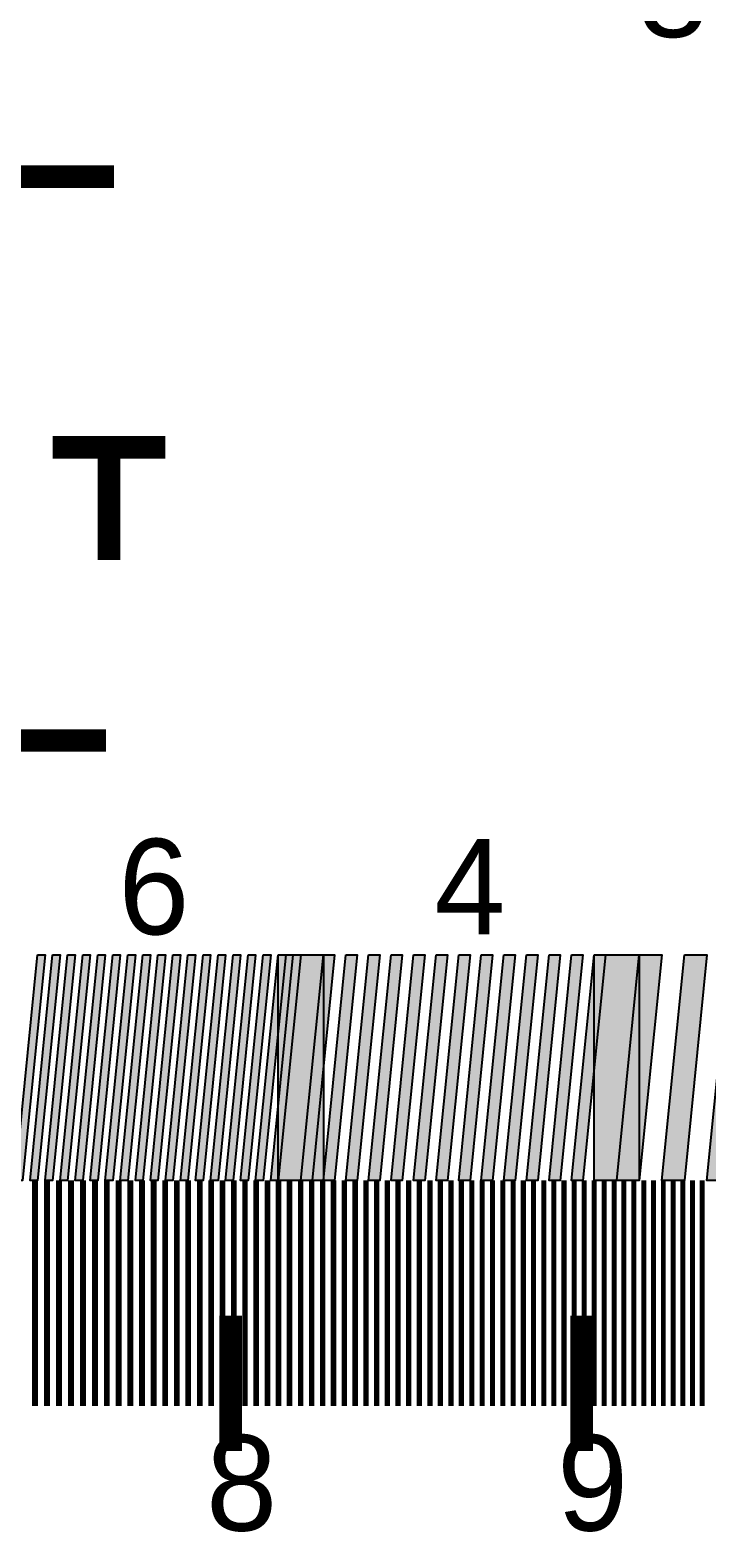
# Model space of a CAD drawing. Header units: millimetres. Extents: x 0 to 297, y 0 to 210.
# Drawn here: x 150.2 to 176.4, y 34.5 to 92.7 of the extents above; entities that cross this region are included whole.
import ezdxf

# ---------------------------------------------------------------- set-up
doc = ezdxf.new("R2010")
doc.units = ezdxf.units.MM
for name, color, linetype in [('LABELS', 7, 'Continuous'), ('PERIPHERY', 7, 'Continuous'), ('SFR', 7, 'Continuous')]:
    doc.layers.add(name, color=color, linetype=linetype)

msp = doc.modelspace()

# ---------------------------------------------------------------- hatches: boundary and pattern name
at = {"layer": 'PERIPHERY', "true_color": 0x000000}
h = msp.add_hatch(color=7, dxfattribs=at)
h.dxf.hatch_style = 1
h.paths.add_polyline_path([(150.484, 56.875), (150.775, 56.875), (149.9, 48.125), (149.609, 48.125), (150.484, 56.875)])
h = msp.add_hatch(color=7, dxfattribs=at)
h.dxf.hatch_style = 1
h.paths.add_polyline_path([(151.067, 56.875), (151.358, 56.875), (150.484, 48.125), (150.192, 48.125), (151.067, 56.875)])
h = msp.add_hatch(color=7, dxfattribs=at)
h.dxf.hatch_style = 1
h.paths.add_polyline_path([(151.65, 56.875), (151.942, 56.875), (151.066, 48.125), (150.775, 48.125), (151.65, 56.875)])
h = msp.add_hatch(color=7, dxfattribs=at)
h.dxf.hatch_style = 1
h.paths.add_polyline_path([(152.233, 56.875), (152.525, 56.875), (151.65, 48.125), (151.358, 48.125), (152.233, 56.875)])
h = msp.add_hatch(color=7, dxfattribs=at)
h.dxf.hatch_style = 1
h.paths.add_polyline_path([(152.817, 56.875), (153.109, 56.875), (152.233, 48.125), (151.942, 48.125), (152.817, 56.875)])
h = msp.add_hatch(color=7, dxfattribs=at)
h.dxf.hatch_style = 1
h.paths.add_polyline_path([(153.4, 56.875), (153.691, 56.875), (152.817, 48.125), (152.525, 48.125), (153.4, 56.875)])
h = msp.add_hatch(color=7, dxfattribs=at)
h.dxf.hatch_style = 1
h.paths.add_polyline_path([(153.983, 56.875), (154.275, 56.875), (153.4, 48.125), (153.108, 48.125), (153.983, 56.875)])
h = msp.add_hatch(color=7, dxfattribs=at)
h.dxf.hatch_style = 1
h.paths.add_polyline_path([(154.567, 56.875), (154.858, 56.875), (153.983, 48.125), (153.692, 48.125), (154.567, 56.875)])
h = msp.add_hatch(color=7, dxfattribs=at)
h.dxf.hatch_style = 1
h.paths.add_polyline_path([(155.15, 56.875), (155.441, 56.875), (154.566, 48.125), (154.275, 48.125), (155.15, 56.875)])
h = msp.add_hatch(color=7, dxfattribs=at)
h.dxf.hatch_style = 1
h.paths.add_polyline_path([(155.733, 56.875), (156.025, 56.875), (155.15, 48.125), (154.858, 48.125), (155.733, 56.875)])
h = msp.add_hatch(color=7, dxfattribs=at)
h.dxf.hatch_style = 1
h.paths.add_polyline_path([(156.317, 56.875), (156.608, 56.875), (155.733, 48.125), (155.441, 48.125), (156.317, 56.875)])
h = msp.add_hatch(color=7, dxfattribs=at)
h.dxf.hatch_style = 1
h.paths.add_polyline_path([(156.9, 56.875), (157.191, 56.875), (156.316, 48.125), (156.025, 48.125), (156.9, 56.875)])
h = msp.add_hatch(color=7, dxfattribs=at)
h.dxf.hatch_style = 1
h.paths.add_polyline_path([(157.483, 56.875), (157.774, 56.875), (156.9, 48.125), (156.608, 48.125), (157.483, 56.875)])
h = msp.add_hatch(color=7, dxfattribs=at)
h.dxf.hatch_style = 1
h.paths.add_polyline_path([(158.066, 56.875), (158.358, 56.875), (157.483, 48.125), (157.192, 48.125), (158.066, 56.875)])
h = msp.add_hatch(color=7, dxfattribs=at)
h.dxf.hatch_style = 1
h.paths.add_polyline_path([(158.649, 56.875), (158.941, 56.875), (158.066, 48.125), (157.774, 48.125), (158.649, 56.875)])
h = msp.add_hatch(color=7, dxfattribs=at)
h.dxf.hatch_style = 1
h.paths.add_polyline_path([(159.233, 56.875), (159.525, 56.875), (158.649, 48.125), (158.358, 48.125), (159.233, 56.875)])
h = msp.add_hatch(color=7, dxfattribs=at)
h.dxf.hatch_style = 1
h.paths.add_polyline_path([(159.816, 56.875), (160.108, 56.875), (159.233, 48.125), (158.941, 48.125), (159.816, 56.875)])
h = msp.add_hatch(color=7, dxfattribs=at)
h.dxf.hatch_style = 1
h.paths.add_polyline_path([(160.399, 56.875), (160.691, 56.875), (159.816, 48.125), (159.524, 48.125), (160.399, 56.875)])
h = msp.add_hatch(color=7, dxfattribs=at)
h.dxf.hatch_style = 1
h.paths.add_polyline_path([(159.817, 56.875), (161.567, 56.875), (161.567, 48.125), (159.817, 48.125), (159.817, 56.875)])
h = msp.add_hatch(color=7, dxfattribs=at)
h.dxf.hatch_style = 1
h.paths.add_polyline_path([(161.567, 56.875), (162.004, 56.875), (161.129, 48.125), (160.692, 48.125), (161.567, 56.875)])
h = msp.add_hatch(color=7, dxfattribs=at)
h.dxf.hatch_style = 1
h.paths.add_polyline_path([(162.442, 56.875), (162.88, 56.875), (162.004, 48.125), (161.567, 48.125), (162.442, 56.875)])
h = msp.add_hatch(color=7, dxfattribs=at)
h.dxf.hatch_style = 1
h.paths.add_polyline_path([(163.317, 56.875), (163.754, 56.875), (162.88, 48.125), (162.442, 48.125), (163.317, 56.875)])
h = msp.add_hatch(color=7, dxfattribs=at)
h.dxf.hatch_style = 1
h.paths.add_polyline_path([(164.192, 56.875), (164.629, 56.875), (163.754, 48.125), (163.317, 48.125), (164.192, 56.875)])
h = msp.add_hatch(color=7, dxfattribs=at)
h.dxf.hatch_style = 1
h.paths.add_polyline_path([(165.067, 56.875), (165.505, 56.875), (164.629, 48.125), (164.192, 48.125), (165.067, 56.875)])
h = msp.add_hatch(color=7, dxfattribs=at)
h.dxf.hatch_style = 1
h.paths.add_polyline_path([(165.942, 56.875), (166.379, 56.875), (165.505, 48.125), (165.067, 48.125), (165.942, 56.875)])
h = msp.add_hatch(color=7, dxfattribs=at)
h.dxf.hatch_style = 1
h.paths.add_polyline_path([(166.817, 56.875), (167.254, 56.875), (166.379, 48.125), (165.942, 48.125), (166.817, 56.875)])
h = msp.add_hatch(color=7, dxfattribs=at)
h.dxf.hatch_style = 1
h.paths.add_polyline_path([(167.692, 56.875), (168.129, 56.875), (167.254, 48.125), (166.817, 48.125), (167.692, 56.875)])
h = msp.add_hatch(color=7, dxfattribs=at)
h.dxf.hatch_style = 1
h.paths.add_polyline_path([(168.567, 56.875), (169.005, 56.875), (168.129, 48.125), (167.692, 48.125), (168.567, 56.875)])
h = msp.add_hatch(color=7, dxfattribs=at)
h.dxf.hatch_style = 1
h.paths.add_polyline_path([(169.442, 56.875), (169.88, 56.875), (169.005, 48.125), (168.567, 48.125), (169.442, 56.875)])
h = msp.add_hatch(color=7, dxfattribs=at)
h.dxf.hatch_style = 1
h.paths.add_polyline_path([(170.317, 56.875), (170.754, 56.875), (169.88, 48.125), (169.442, 48.125), (170.317, 56.875)])
h = msp.add_hatch(color=7, dxfattribs=at)
h.dxf.hatch_style = 1
h.paths.add_polyline_path([(171.192, 56.875), (171.63, 56.875), (170.754, 48.125), (170.317, 48.125), (171.192, 56.875)])
h = msp.add_hatch(color=7, dxfattribs=at)
h.dxf.hatch_style = 1
h.paths.add_polyline_path([(172.067, 56.875), (172.505, 56.875), (171.63, 48.125), (171.192, 48.125), (172.067, 56.875)])
h = msp.add_hatch(color=7, dxfattribs=at)
h.dxf.hatch_style = 1
h.paths.add_polyline_path([(172.067, 56.875), (173.817, 56.875), (173.817, 48.125), (172.067, 48.125), (172.067, 56.875)])
h = msp.add_hatch(color=7, dxfattribs=at)
h.dxf.hatch_style = 1
h.paths.add_polyline_path([(173.817, 56.875), (174.692, 56.875), (173.817, 48.125), (172.942, 48.125), (173.817, 56.875)])
h = msp.add_hatch(color=7, dxfattribs=at)
h.dxf.hatch_style = 1
h.paths.add_polyline_path([(175.567, 56.875), (176.442, 56.875), (175.567, 48.125), (174.692, 48.125), (175.567, 56.875)])
h = msp.add_hatch(color=7, dxfattribs=at)
h.dxf.hatch_style = 1
h.paths.add_polyline_path([(177.317, 56.875), (178.192, 56.875), (177.317, 48.125), (176.442, 48.125), (177.317, 56.875)])

# ---------------------------------------------------------------- linework, layer by layer
at = {"layer": 'PERIPHERY', "color": 250}
for points in [[(150.484, 56.875), (150.775, 56.875), (149.9, 48.125), (149.609, 48.125), (150.484, 56.875)], [(151.067, 56.875), (151.358, 56.875), (150.484, 48.125), (150.192, 48.125), (151.067, 56.875)], [(151.65, 56.875), (151.942, 56.875), (151.066, 48.125), (150.775, 48.125), (151.65, 56.875)], [(152.233, 56.875), (152.525, 56.875), (151.65, 48.125), (151.358, 48.125), (152.233, 56.875)], [(152.817, 56.875), (153.109, 56.875), (152.233, 48.125), (151.942, 48.125), (152.817, 56.875)], [(153.4, 56.875), (153.691, 56.875), (152.817, 48.125), (152.525, 48.125), (153.4, 56.875)], [(153.983, 56.875), (154.275, 56.875), (153.4, 48.125), (153.108, 48.125), (153.983, 56.875)], [(154.567, 56.875), (154.858, 56.875), (153.983, 48.125), (153.692, 48.125), (154.567, 56.875)], [(155.15, 56.875), (155.441, 56.875), (154.566, 48.125), (154.275, 48.125), (155.15, 56.875)], [(155.733, 56.875), (156.025, 56.875), (155.15, 48.125), (154.858, 48.125), (155.733, 56.875)], [(156.317, 56.875), (156.608, 56.875), (155.733, 48.125), (155.441, 48.125), (156.317, 56.875)], [(156.9, 56.875), (157.191, 56.875), (156.316, 48.125), (156.025, 48.125), (156.9, 56.875)], [(157.483, 56.875), (157.774, 56.875), (156.9, 48.125), (156.608, 48.125), (157.483, 56.875)], [(158.066, 56.875), (158.358, 56.875), (157.483, 48.125), (157.192, 48.125), (158.066, 56.875)], [(158.649, 56.875), (158.941, 56.875), (158.066, 48.125), (157.774, 48.125), (158.649, 56.875)], [(159.233, 56.875), (159.525, 56.875), (158.649, 48.125), (158.358, 48.125), (159.233, 56.875)], [(159.816, 56.875), (160.108, 56.875), (159.233, 48.125), (158.941, 48.125), (159.816, 56.875)], [(160.399, 56.875), (160.691, 56.875), (159.816, 48.125), (159.524, 48.125), (160.399, 56.875)], [(159.817, 56.875), (161.567, 56.875), (161.567, 48.125), (159.817, 48.125), (159.817, 56.875)], [(161.567, 56.875), (162.004, 56.875), (161.129, 48.125), (160.692, 48.125), (161.567, 56.875)], [(162.442, 56.875), (162.88, 56.875), (162.004, 48.125), (161.567, 48.125), (162.442, 56.875)], [(163.317, 56.875), (163.754, 56.875), (162.88, 48.125), (162.442, 48.125), (163.317, 56.875)], [(164.192, 56.875), (164.629, 56.875), (163.754, 48.125), (163.317, 48.125), (164.192, 56.875)], [(165.067, 56.875), (165.505, 56.875), (164.629, 48.125), (164.192, 48.125), (165.067, 56.875)], [(165.942, 56.875), (166.379, 56.875), (165.505, 48.125), (165.067, 48.125), (165.942, 56.875)], [(166.817, 56.875), (167.254, 56.875), (166.379, 48.125), (165.942, 48.125), (166.817, 56.875)], [(167.692, 56.875), (168.129, 56.875), (167.254, 48.125), (166.817, 48.125), (167.692, 56.875)], [(168.567, 56.875), (169.005, 56.875), (168.129, 48.125), (167.692, 48.125), (168.567, 56.875)], [(169.442, 56.875), (169.88, 56.875), (169.005, 48.125), (168.567, 48.125), (169.442, 56.875)], [(170.317, 56.875), (170.754, 56.875), (169.88, 48.125), (169.442, 48.125), (170.317, 56.875)], [(171.192, 56.875), (171.63, 56.875), (170.754, 48.125), (170.317, 48.125), (171.192, 56.875)], [(172.067, 56.875), (172.505, 56.875), (171.63, 48.125), (171.192, 48.125), (172.067, 56.875)], [(172.067, 56.875), (173.817, 56.875), (173.817, 48.125), (172.067, 48.125), (172.067, 56.875)], [(173.817, 56.875), (174.692, 56.875), (173.817, 48.125), (172.942, 48.125), (173.817, 56.875)], [(175.567, 56.875), (176.442, 56.875), (175.567, 48.125), (174.692, 48.125), (175.567, 56.875)], [(177.317, 56.875), (178.192, 56.875), (177.317, 48.125), (176.442, 48.125), (177.317, 56.875)]]:
    msp.add_lwpolyline(points, close=True, dxfattribs=at)
at = {"layer": 'PERIPHERY', "color": 250, "lineweight": 35}
for points, const_width in [([(150.381, 48.125), (150.381, 39.375)], 0.235), ([(150.851, 48.125), (150.851, 39.375)], 0.234), ([(151.319, 48.125), (151.319, 39.375)], 0.233), ([(151.784, 48.125), (151.784, 39.375)], 0.232), ([(152.247, 48.125), (152.247, 39.375)], 0.231), ([(152.709, 48.125), (152.709, 39.375)], 0.23), ([(153.168, 48.125), (153.168, 39.375)], 0.229), ([(153.625, 48.125), (153.625, 39.375)], 0.228), ([(154.08, 48.125), (154.08, 39.375)], 0.227), ([(154.534, 48.125), (154.534, 39.375)], 0.226), ([(154.985, 48.125), (154.985, 39.375)], 0.225), ([(155.434, 48.125), (155.434, 39.375)], 0.224), ([(155.882, 48.125), (155.882, 39.375)], 0.223), ([(156.327, 48.125), (156.327, 39.375)], 0.222), ([(156.771, 48.125), (156.771, 39.375)], 0.221), ([(157.213, 48.125), (157.213, 39.375)], 0.22), ([(157.653, 48.125), (157.653, 39.375)], 0.22), ([(158.091, 48.125), (158.091, 39.375)], 0.219), ([(158.528, 48.125), (158.528, 39.375)], 0.218), ([(158.962, 48.125), (158.962, 39.375)], 0.217), ([(159.396, 48.125), (159.396, 39.375)], 0.216), ([(159.827, 48.125), (159.827, 39.375)], 0.215), ([(160.257, 48.125), (160.257, 39.375)], 0.214), ([(160.685, 48.125), (160.685, 39.375)], 0.214), ([(161.112, 48.125), (161.112, 39.375)], 0.213), ([(161.536, 48.125), (161.536, 39.375)], 0.212), ([(161.959, 48.125), (161.959, 39.375)], 0.211), ([(162.381, 48.125), (162.381, 39.375)], 0.21), ([(162.801, 48.125), (162.801, 39.375)], 0.21), ([(163.22, 48.125), (163.22, 39.375)], 0.209), ([(163.637, 48.125), (163.637, 39.375)], 0.208), ([(164.052, 48.125), (164.052, 39.375)], 0.207), ([(164.466, 48.125), (164.466, 39.375)], 0.207), ([(164.879, 48.125), (164.879, 39.375)], 0.206), ([(165.29, 48.125), (165.29, 39.375)], 0.205), ([(165.699, 48.125), (165.699, 39.375)], 0.204), ([(166.107, 48.125), (166.107, 39.375)], 0.204), ([(166.514, 48.125), (166.514, 39.375)], 0.203), ([(166.919, 48.125), (166.919, 39.375)], 0.202), ([(167.323, 48.125), (167.323, 39.375)], 0.202), ([(167.726, 48.125), (167.726, 39.375)], 0.201), ([(168.127, 48.125), (168.127, 39.375)], 0.2), ([(168.527, 48.125), (168.527, 39.375)], 0.2), ([(168.926, 48.125), (168.926, 39.375)], 0.199), ([(169.322, 48.125), (169.322, 39.375)], 0.198), ([(169.719, 48.125), (169.719, 39.375)], 0.198), ([(170.113, 48.125), (170.113, 39.375)], 0.197), ([(170.507, 48.125), (170.507, 39.375)], 0.196), ([(170.899, 48.125), (170.899, 39.375)], 0.196), ([(171.289, 48.125), (171.289, 39.375)], 0.195), ([(171.679, 48.125), (171.679, 39.375)], 0.194), ([(172.067, 48.125), (172.067, 39.375)], 0.194), ([(172.454, 48.125), (172.454, 39.375)], 0.193), ([(172.84, 48.125), (172.84, 39.375)], 0.193), ([(173.224, 48.125), (173.224, 39.375)], 0.192), ([(173.608, 48.125), (173.608, 39.375)], 0.191), ([(173.99, 48.125), (173.99, 39.375)], 0.191), ([(174.371, 48.125), (174.371, 39.375)], 0.19), ([(174.751, 48.125), (174.751, 39.375)], 0.19), ([(175.13, 48.125), (175.13, 39.375)], 0.189), ([(175.508, 48.125), (175.508, 39.375)], 0.189), ([(175.884, 48.125), (175.884, 39.375)], 0.188), ([(176.259, 48.125), (176.259, 39.375)], 0.187), ([(157.969, 42.875), (157.969, 37.625)], 0.875), ([(171.581, 42.875), (171.581, 37.625)], 0.875)]:
    msp.add_lwpolyline(points, dxfattribs=dict(at, const_width=const_width))
at = {"layer": 'PERIPHERY', "color": 250, "true_color": 0x000000}
for points in [[(150.484, 56.875), (149.609, 48.125), (149.9, 48.125)], [(149.9, 48.125), (150.775, 56.875), (150.484, 56.875)], [(151.067, 56.875), (150.192, 48.125), (150.484, 48.125)], [(150.484, 48.125), (151.358, 56.875), (151.067, 56.875)], [(151.65, 56.875), (150.775, 48.125), (151.066, 48.125)], [(151.066, 48.125), (151.942, 56.875), (151.65, 56.875)], [(152.233, 56.875), (151.358, 48.125), (151.65, 48.125)], [(151.65, 48.125), (152.525, 56.875), (152.233, 56.875)], [(152.817, 56.875), (151.942, 48.125), (152.233, 48.125)], [(152.233, 48.125), (153.109, 56.875), (152.817, 56.875)], [(153.4, 56.875), (152.525, 48.125), (152.817, 48.125)], [(152.817, 48.125), (153.691, 56.875), (153.4, 56.875)], [(153.983, 56.875), (153.108, 48.125), (153.4, 48.125)], [(153.4, 48.125), (154.275, 56.875), (153.983, 56.875)], [(154.567, 56.875), (153.692, 48.125), (153.983, 48.125)], [(153.983, 48.125), (154.858, 56.875), (154.567, 56.875)], [(155.15, 56.875), (154.275, 48.125), (154.566, 48.125)], [(154.566, 48.125), (155.441, 56.875), (155.15, 56.875)], [(155.733, 56.875), (154.858, 48.125), (155.15, 48.125)], [(155.15, 48.125), (156.025, 56.875), (155.733, 56.875)], [(156.317, 56.875), (155.441, 48.125), (155.733, 48.125)], [(155.733, 48.125), (156.608, 56.875), (156.317, 56.875)], [(156.9, 56.875), (156.025, 48.125), (156.316, 48.125)], [(156.316, 48.125), (157.191, 56.875), (156.9, 56.875)], [(157.483, 56.875), (156.608, 48.125), (156.9, 48.125)], [(156.9, 48.125), (157.774, 56.875), (157.483, 56.875)], [(158.066, 56.875), (157.192, 48.125), (157.483, 48.125)], [(157.483, 48.125), (158.358, 56.875), (158.066, 56.875)], [(158.649, 56.875), (157.774, 48.125), (158.066, 48.125)], [(158.066, 48.125), (158.941, 56.875), (158.649, 56.875)], [(159.233, 56.875), (158.358, 48.125), (158.649, 48.125)], [(158.649, 48.125), (159.525, 56.875), (159.233, 56.875)], [(159.816, 56.875), (158.941, 48.125), (159.233, 48.125)], [(159.233, 48.125), (160.108, 56.875), (159.816, 56.875)], [(160.399, 56.875), (159.524, 48.125), (159.816, 48.125)], [(159.816, 48.125), (160.691, 56.875), (160.399, 56.875)], [(159.817, 56.875), (159.817, 48.125), (161.567, 48.125)], [(161.567, 48.125), (161.567, 56.875), (159.817, 56.875)], [(161.567, 56.875), (160.692, 48.125), (161.129, 48.125)], [(161.129, 48.125), (162.004, 56.875), (161.567, 56.875)], [(162.442, 56.875), (161.567, 48.125), (162.004, 48.125)], [(162.004, 48.125), (162.88, 56.875), (162.442, 56.875)], [(163.317, 56.875), (162.442, 48.125), (162.88, 48.125)], [(162.88, 48.125), (163.754, 56.875), (163.317, 56.875)], [(164.192, 56.875), (163.317, 48.125), (163.754, 48.125)], [(163.754, 48.125), (164.629, 56.875), (164.192, 56.875)], [(165.067, 56.875), (164.192, 48.125), (164.629, 48.125)], [(164.629, 48.125), (165.505, 56.875), (165.067, 56.875)], [(165.942, 56.875), (165.067, 48.125), (165.505, 48.125)], [(165.505, 48.125), (166.379, 56.875), (165.942, 56.875)], [(166.817, 56.875), (165.942, 48.125), (166.379, 48.125)], [(166.379, 48.125), (167.254, 56.875), (166.817, 56.875)], [(167.692, 56.875), (166.817, 48.125), (167.254, 48.125)], [(167.254, 48.125), (168.129, 56.875), (167.692, 56.875)], [(168.567, 56.875), (167.692, 48.125), (168.129, 48.125)], [(168.129, 48.125), (169.005, 56.875), (168.567, 56.875)], [(169.442, 56.875), (168.567, 48.125), (169.005, 48.125)], [(169.005, 48.125), (169.88, 56.875), (169.442, 56.875)], [(170.317, 56.875), (169.442, 48.125), (169.88, 48.125)], [(169.88, 48.125), (170.754, 56.875), (170.317, 56.875)], [(171.192, 56.875), (170.317, 48.125), (170.754, 48.125)], [(170.754, 48.125), (171.63, 56.875), (171.192, 56.875)], [(172.067, 56.875), (171.192, 48.125), (171.63, 48.125)], [(171.63, 48.125), (172.505, 56.875), (172.067, 56.875)], [(172.067, 56.875), (172.067, 48.125), (173.817, 48.125)], [(173.817, 48.125), (173.817, 56.875), (172.067, 56.875)], [(173.817, 56.875), (172.942, 48.125), (173.817, 48.125)], [(173.817, 48.125), (174.692, 56.875), (173.817, 56.875)], [(175.567, 56.875), (174.692, 48.125), (175.567, 48.125)], [(175.567, 48.125), (176.442, 56.875), (175.567, 56.875)], [(177.317, 56.875), (176.442, 48.125), (177.317, 48.125)]]:
    msp.add_solid(points, dxfattribs=at)
at = {"layer": 'SFR', "color": 250, "lineweight": 35, "const_width": 0.875}
for points in [[(149.198, 91), (149.198, 87.063), (153.454, 87.063)], [(155.442, 76.562), (151.067, 76.562)], [(153.255, 72.188), (153.255, 76.562)], [(153.136, 65.188), (149.198, 65.188), (149.198, 60.932)]]:
    msp.add_lwpolyline(points, dxfattribs=at)

# ---------------------------------------------------------------- texts
at = {"layer": 'LABELS', "color": 250}
for s, p in [('8', (173.742, 92.48)), ('6', (153.617, 57.67)), ('4', (165.867, 57.67)), ('8', (157.02, 34.538)), ('9', (170.631, 34.538))]:
    msp.add_text(s, height=3.704, dxfattribs=at).set_placement(p)

doc.saveas('drawing.dxf')
